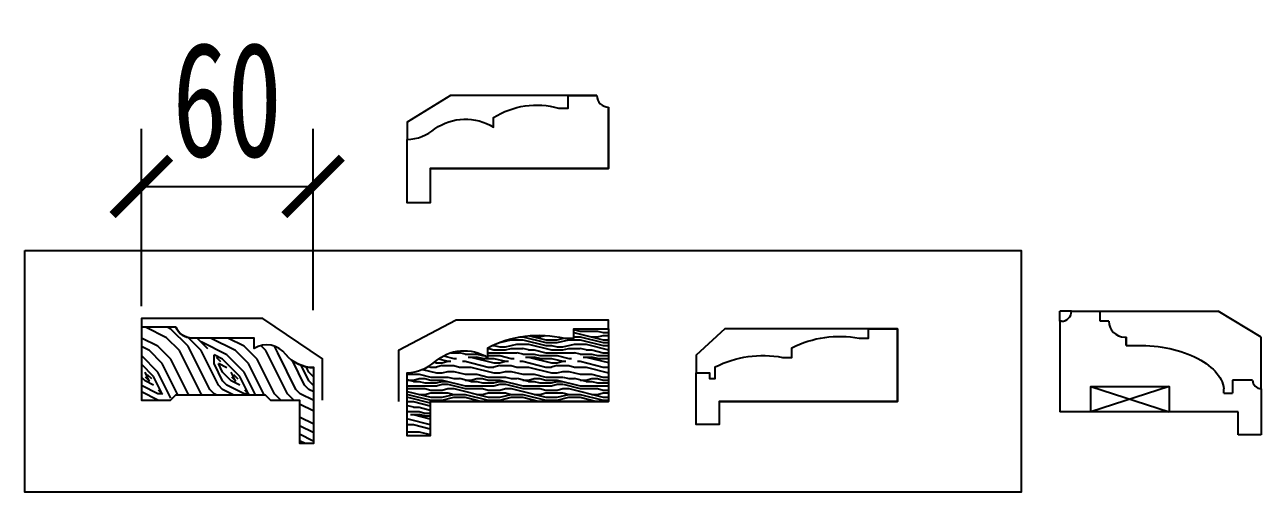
# Model space of a CAD drawing. Header units: millimetres. Extents: x 51249 to 2766742, y -599687 to -1280.
# Drawn here: x 56385.6 to 56815.7, y -113390.1 to -113227.5 of the extents above; entities that cross this region are included whole.
import ezdxf

# ---------------------------------------------------------------- set-up
doc = ezdxf.new("R2010")
doc.units = ezdxf.units.MM
doc.header["$LTSCALE"] = 10
doc.header["$PDMODE"] = 3
for name, color, linetype in [('0-bh(填充)', 251, 'Continuous'), ('02', 3, 'Continuous'), ('05', 8, 'Continuous'), ('E-立面填充', 250, 'Continuous'), ('FF-门套', 2, 'Continuous'), ('IEL-HATCH', 250, 'Continuous'), ('PM-FURN', 7, 'Continuous'), ('PM-WALL', 2, 'Continuous'), ('W-Shape section line', 5, 'Continuous'), ('图层7', 1, 'Continuous'), ('完成面-石材', 55, 'Continuous')]:
    doc.layers.add(name, color=color, linetype=linetype)
doc.styles.add('DIM', font='SimSun.ttf', dxfattribs={"width": 0.7})
doc.dimstyles.new('20', dxfattribs={"dimscale": 20, "dimtxt": 2, "dimasz": 1, "dimexe": 1, "dimexo": 1, "dimgap": 0.5, "dimtad": 1, "dimdec": 0, "dimzin": 0, "dimdsep": 46, "dimtxsty": 'DIM', "dimblk": 'ARCHTICK', "dimcen": 0, "dimclrd": 5, "dimclre": 5, "dimclrt": 35, "dimadec": 0, "dimazin": 0, "dimtfac": 0.5, "dimtdec": 0, "dimtix": 1, "dimtmove": 2, "dimatfit": 2, "dimldrblk": 'A', "dimfxl": 0, "dimtolj": 1, "dimtzin": 0, "dimlwd": -1, "dimlwe": -1, "dimarcsym": 0})

# ---------------------------------------------------------------- blocks, each defined once
blk = doc.blocks.new('yuu')
at = {"layer": 'FF-门套', "ltscale": 5}
blk.add_lwpolyline([(1320052.71, -174733.52), (1320042.71, -174733.52), (1320042.71, -174738.19), (1320044.71, -174738.19), (1320044.71, -174740.19), (1320040.71, -174740.19, 0.167585), (1320037.39, -174763.52), (1320037.39, -174766.85), (1320034.06, -174766.85, 0.167585), (1320030.74, -174790.19), (1320030.74, -174793.52), (1320027.41, -174793.52), (1320027.41, -174803.52), (1320052.71, -174803.52), (1320052.71, -174741.52), (1320060.71, -174741.52), (1320060.71, -174733.52), (1320052.71, -174733.52)], format="xyb", close=True, dxfattribs=at)
at = {"layer": '完成面-石材'}
for points in [[(1320052.71, -174803.52), (1320027.41, -174803.52), (1320027.41, -174743.54), (1320036.64, -174733.52), (1320042.71, -174733.52)], [(1320052.71, -174741.52), (1320052.71, -174803.52)]]:
    blk.add_lwpolyline(points, dxfattribs=at)
blk = doc.blocks.new('_ArchTick')
at = {"color": 0, "linetype": 'ByBlock', "const_width": 0.15}
blk.add_lwpolyline([(-0.5, -0.5), (0.5, 0.5)], dxfattribs=at)
blk = doc.blocks.new('*D129')
at = {"layer": '0-bh(填充)', "color": 5, "ltscale": 0.15}
for p, q in [((56426.18, -113325.38), (56426.18, -113263.7)), ((56485.89, -113326.75), (56485.89, -113263.7)), ((56426.18, -113283.7), (56485.89, -113283.7))]:
    blk.add_line(p, q, dxfattribs=at)
at = {"layer": 'Defpoints', "color": 0, "ltscale": 0.15}
for p in [(56485.89, -113283.7), (56426.18, -113345.38), (56485.89, -113346.75)]:
    blk.add_point(p, dxfattribs=at)
at = {"layer": '0-bh(填充)', "color": 5, "ltscale": 0.15, "xscale": 20, "yscale": 20, "zscale": 20, "rotation": 180}
blk.add_blockref('_ArchTick', (56426.18, -113283.7), dxfattribs=at)
at = {"layer": '0-bh(填充)', "color": 5, "ltscale": 0.15, "xscale": 20, "yscale": 20, "zscale": 20}
blk.add_blockref('_ArchTick', (56485.89, -113283.7), dxfattribs=at)
at = {"layer": '0-bh(填充)', "color": 35, "ltscale": 0.15, "insert": (56456.03, -113253.7), "char_height": 40, "attachment_point": 5, "style": 'DIM'}
blk.add_mtext('\\A1;60', dxfattribs=at)
blk = doc.blocks.new('A')
for p, q in [((-1.435, 1.148), (-1.09, 1.437)), ((-1.09, 1.437), (0, 0)), ((-1.435, 1.148), (-0.369, 0)), ((-0.369, 0), (-2.127, 0)), ((-1.435, -1.148), (-0.369, 0)), ((-1.09, -1.437), (0, 0)), ((-1.435, -1.148), (-1.09, -1.437))]:
    blk.add_line(p, q)
for points in [[(-1.435, 1.148), (-1.09, 1.437), (-0.369, 0), (0, 0)], [(-1.435, -1.148), (-1.09, -1.437), (-0.369, 0), (0, 0)]]:
    blk.add_solid(points)

msp = doc.modelspace()

# ---------------------------------------------------------------- hatches: boundary and pattern name
at = {"layer": '05'}
h = msp.add_hatch(dxfattribs=at)
h.set_pattern_fill('木纹03', color=256, scale=15, angle=180, style=0)
h.set_pattern_definition([(180, (51573.427, -109845.858), (-30, 30), [1.5, -28.5]), (90, (51561.427, -109835.358), (30, 30), [3, -27]), (135, (51567.427, -109838.358), (-7e-15, 29.99971), [2.121, -6.363, 2.121, -4.242, 14.85, -12.75]), (135, (51574.927, -109847.358), (-7e-15, 30), [2.1213, -4.2426, 2.1213, -33.93]), (135, (51564.427, -109844.358), (-7e-15, 30), [2.1213, -40.3051]), (135, (51561.427, -109845.858), (-7e-15, 30), [2.1213, -40.3051]), (135, (51565.927, -109842.858), (-7e-15, 30), [2.1213, -40.3051]), (135, (51567.427, -109841.358), (-7e-15, 30), [4.2426, -38.1838]), (135, (51559.927, -109818.858), (-7e-15, 30), [4.2426, -38.1838]), (135, (51570.427, -109839.858), (-7e-15, 30), [8.4852, -33.9412]), (135, (51571.927, -109838.358), (-7e-15, 30), [8.4852, -33.9412]), (135, (51552.427, -109829.358), (-7e-15, 30), [8.4852, -33.9412]), (135, (51573.427, -109835.358), (-7e-15, 30), [6.36396, -36.06245]), (135, (51579.427, -109830.858), (-7e-15, 30), [6.36396, -36.06245]), (135, (51576.427, -109833.858), (-7e-15, 30), [6.36396, -36.06245]), (135, (51556.927, -109824.858), (-7e-15, 30), [10.6066, -31.8198]), (135, (51559.927, -109823.358), (-7e-15, 30), [10.6066, -31.8198]), (135, (51556.927, -109830.858), (-7e-15, 30), [14.84924, -27.57716]), (153.43495, (51570.427, -109842.858), (-30, 1e-08), [3.3541, -63.72794]), (153.43495, (51564.427, -109833.858), (-30, 1e-08), [3.3541, -63.72794]), (153.43495, (51565.927, -109836.858), (-30, 1e-08), [3.3541, -63.72794]), (153.43495, (51571.927, -109845.858), (-30, 1e-08), [6.7082, -60.37384]), (153.43495, (51565.927, -109832.358), (-30, 1e-08), [10.0623, -57.01973]), (153.43495, (51568.927, -109830.858), (-30, 1e-08), [13.41641, -53.66563]), (153.43495, (51571.927, -109829.358), (-30, 1e-08), [13.41641, -53.66563]), (153.43495, (51576.427, -109820.358), (-30, 1e-08), [13.41641, -53.66563]), (153.43495, (51576.427, -109823.358), (-30, 1e-08), [16.77051, -50.31153]), (153.43495, (51574.927, -109826.358), (-30, 1e-08), [16.77051, -50.31153]), (116.56505, (51564.427, -109838.358), (-2e-09, 30), [3.3541, -63.72794]), (116.56505, (51568.927, -109841.358), (-2e-09, 30), [3.3541, -63.72794]), (116.56505, (51573.427, -109845.858), (-2e-09, 30), [6.7082, -60.37384]), (116.56505, (51564.427, -109841.358), (-2e-09, 30), [6.7082, -60.37384]), (116.56505, (51576.427, -109847.358), (-2e-09, 30), [10.0623, -57.01973]), (116.56505, (51579.427, -109847.358), (-2e-09, 30), [13.41641, -53.66563]), (116.56505, (51552.427, -109845.858), (-2e-09, 30), [13.41641, -53.66563]), (116.56505, (51562.927, -109842.858), (-2e-09, 30), [13.41641, -53.66563]), (116.56505, (51556.927, -109845.858), (-2e-09, 30), [16.77051, -50.31153]), (116.56505, (51559.927, -109844.358), (-2e-09, 30), [16.77051, -50.31153])])
edge = h.paths.add_edge_path()
edge.add_line((56443.83, -113336.46), (56465.42, -113336.46))
edge.add_line((56465.42, -113336.46), (56465.42, -113340.06))
edge.add_arc((56469.76, -113347.02), 8.2, 36.1192, 121.9353, ccw=False)
edge.add_arc((56486.18, -113333.96), 12.79, -139.9842, -90)
edge.add_line((56486.18, -113346.75), (56486.18, -113358.08))
edge.add_line((56486.18, -113358.08), (56486.18, -113373.08))
edge.add_line((56486.18, -113373.08), (56481.18, -113373.08))
edge.add_line((56481.18, -113373.08), (56481.18, -113358.08))
edge.add_line((56481.18, -113358.08), (56471.08, -113358.08))
edge.add_line((56471.08, -113358.08), (56469.19, -113356.19))
edge.add_line((56469.19, -113356.19), (56438.17, -113356.19))
edge.add_line((56438.17, -113356.19), (56436.28, -113358.08))
edge.add_line((56436.28, -113358.08), (56426.18, -113358.08))
edge.add_line((56426.18, -113358.08), (56426.18, -113332.69))
edge.add_line((56426.18, -113332.69), (56438.17, -113332.69))
edge.add_arc((56443.83, -113330.33), 6.13, -157.3801, -90)
at = {"layer": 'E-立面填充', "ltscale": 0.15}
h = msp.add_hatch(dxfattribs=at)
h.set_pattern_fill('PANEL', color=256, scale=20, style=0, pattern_type=2)
h.set_pattern_definition([(0, (180876.796, -128146.58), (0, 20), [4, -6, 2, -8]), (0, (180890.796, -128146.08), (0, 20), [4, -16]), (0, (180888.796, -128145.08), (0, 20), [2, -18]), (0, (180877.796, -128144.58), (0, 20), [1, -14, 1, -4]), (0, (180884.796, -128143.58), (0, 20), [4, -6, 1, -9]), (0, (180879.796, -128143.08), (0, 20), [3, -17]), (0, (180884.796, -128142.58), (0, 20), [6, -14]), (0, (180878.796, -128142.08), (0, 20), [4, -16]), (0, (180886.796, -128141.58), (0, 20), [10, -10]), (0, (180880.796, -128140.58), (0, 20), [2, -6, 4, -8]), (0, (180894.796, -128140.08), (0, 20), [4, -16]), (0, (180890.796, -128139.58), (0, 20), [2, -18]), (0, (180886.796, -128139.08), (0, 20), [2, -18]), (0, (180876.796, -128138.58), (0, 20), [4, -16]), (0, (180886.796, -128138.08), (0, 20), [4, -16]), (0, (180886.796, -128137.08), (0, 20), [4, -4, 4, -8]), (0, (180882.796, -128136.08), (0, 20), [2, -10, 4, -4]), (0, (180886.796, -128135.58), (0, 20), [6, -14]), (0, (180886.796, -128134.58), (0, 20), [4, -16]), (0, (180878.796, -128134.08), (0, 20), [6, -8, 2, -4]), (0, (180878.796, -128133.08), (0, 20), [10, -10]), (0, (180890.796, -128132.58), (0, 20), [2, -18]), (0, (180884.796, -128132.08), (0, 20), [4, -16]), (0, (180880.796, -128131.58), (0, 20), [2, -8, 2, -8]), (0, (180878.796, -128131.08), (0, 20), [2, -6, 4, -8]), (0, (180882.796, -128130.58), (0, 20), [2, -10, 2, -6]), (0, (180886.796, -128130.08), (0, 20), [6, -14]), (0, (180878.796, -128129.08), (0, 20), [4, -16]), (0, (180888.796, -128128.58), (0, 20), [2, -18]), (0, (180892.796, -128128.08), (0, 20), [2, -18]), (14.0362435, (180890.7965, -128145.0794), (20, -7e-10), [2.06, -80.4021105]), (14.0362435, (180892.7965, -128140.5794), (20, -7e-10), [2.06, -80.4021105]), (14.0362435, (180890.7965, -128128.5794), (20, -7e-10), [2.06, -80.4021105]), (14.0362435, (180884.7965, -128136.0794), (20, -7e-10), [2.06, -80.4021105]), (14.0362435, (180888.7965, -128133.0794), (20, -7e-10), [2.06, -80.4021105]), (14.0362435, (180890.7965, -128134.5794), (20, -7e-10), [2.06, -80.4021105]), (14.0362435, (180880.7965, -128131.0794), (20, -7e-10), [2.06, -80.4021105]), (14.0362435, (180888.7965, -128132.0794), (20, -7e-10), [2.06, -80.4021105]), (14.0362435, (180892.7965, -128139.5794), (20, -7e-10), [4.12, -78.3421105]), (14.0362435, (180890.7965, -128138.0794), (20, -7e-10), [4.12, -78.3421105]), (14.0362435, (180890.7965, -128137.0794), (20, -7e-10), [4.12, -78.3421105]), (165.9637565, (180884.7965, -128143.5794), (-20, -7e-10), [2.06, -4.12, 2.06, -74.2221105]), (165.9637565, (180880.7965, -128140.5794), (-20, -7e-10), [2.06, -80.4021105]), (165.9637565, (180880.7965, -128131.5794), (-20, -7e-10), [4.12, -78.3421105]), (194.0362435, (180890.7965, -128146.0794), (-20, 7e-10), [2.06, -80.4021105]), (345.9637565, (180894.7965, -128146.0794), (20, 7e-10), [2.06, -80.4021105]), (345.9637565, (180888.7965, -128139.0794), (20, 7e-10), [2.06, -80.4021105]), (345.9637565, (180892.7965, -128135.5794), (20, 7e-10), [2.06, -80.4021105]), (345.9637565, (180884.7965, -128134.0794), (20, 7e-10), [2.06, -80.4021105]), (345.9637565, (180882.7965, -128131.5794), (20, 7e-10), [2.06, -80.4021105]), (345.9637565, (180884.7965, -128130.5794), (20, 7e-10), [2.06, -80.4021105]), (345.9637565, (180884.7965, -128134.0794), (20, 7e-10), [2.06, -80.4021105]), (345.9637565, (180890.7965, -128131.0794), (20, 7e-10), [8.24, -74.2221105]), (345.9637565, (180878.7965, -128144.5794), (20, 7e-10), [8.24, -74.2221105]), (345.9637565, (180880.7965, -128143.0794), (20, 7e-10), [8.24, -74.2221105]), (345.9637565, (180882.7965, -128142.0794), (20, 7e-10), [2.06, -4.12, 4.12, -72.1621105]), (345.9637565, (180882.7965, -128140.5794), (20, 7e-10), [4.12, -4.12, 4.12, -70.1021105]), (345.9637565, (180880.7965, -128138.5794), (20, 7e-10), [8.24, -74.2221105]), (345.9637565, (180878.7965, -128137.0794), (20, 7e-10), [8.24, -74.2221105]), (345.9637565, (180878.7965, -128136.0794), (20, 7e-10), [8.24, -74.2221105]), (345.9637565, (180892.7965, -128130.0794), (20, 7e-10), [2.06, -80.4021105]), (345.9637675, (180894.7965, -128128.0794), (20, 3.84e-06), [4.12, -78.3421105]), (345.9637675, (180882.7965, -128129.0794), (20, 3.84e-06), [4.12, -78.3421105]), (345.9637575, (180880.7965, -128146.5794), (20, 3.5e-07), [8.24, -74.2221105]), (345.9637575, (180892.7965, -128132.5794), (20, 3.5e-07), [6.18, -76.2821105]), (345.9637575, (180894.7965, -128134.0794), (20, 3.5e-07), [12.36, -70.1021105])])
h.paths.add_polyline_path([(56588.62, -113333.22), (56576.62, -113333.22), (56576.62, -113336.55), (56573.29, -113336.55, 0.180635), (56546.62, -113339.87), (56546.62, -113343.2, 0.333169), (56528.26, -113344.75, -0.167877), (56518.62, -113348.52), (56518.62, -113358.52), (56518.62, -113370.52), (56526.62, -113370.52), (56526.62, -113358.52), (56588.62, -113358.52)])

# ---------------------------------------------------------------- linework, layer by layer
at = {"color": 2}
for p, q in [((56749.65, -113327.11), (56759.65, -113327.11)), ((56759.65, -113330.61), (56759.65, -113327.11)), ((56745.65, -113330.57), (56745.65, -113362.11)), ((56762.65, -113330.61), (56759.65, -113330.61)), ((56768.15, -113336.11), (56768.65, -113336.11)), ((56768.65, -113339.11), (56768.65, -113336.08)), ((56768.65, -113336.11), (56768.65, -113339.11)), ((56768.65, -113339.11), (56771.65, -113339.11)), ((56771.65, -113339.09), (56771.65, -113339.11)), ((56805.65, -113351.11), (56805.65, -113355.68)), ((56812.65, -113351.11), (56805.65, -113351.11)), ((56802.65, -113355.68), (56802.65, -113354.11)), ((56802.65, -113355.68), (56805.65, -113355.68)), ((56815.65, -113354.11), (56815.65, -113370.11)), ((56807.65, -113362.11), (56745.65, -113362.11)), ((56807.65, -113370.11), (56807.65, -113362.11)), ((56815.65, -113370.11), (56807.65, -113370.11))]:
    msp.add_line(p, q, dxfattribs=at)
for points in [[(56518.62, -113277.42), (56518.62, -113267.42, 0.167877), (56528.26, -113263.65, -0.301395), (56548.62, -113263.1), (56548.62, -113259.77, -0.211954), (56571.28, -113256.45), (56574.61, -113256.45), (56574.61, -113252.12), (56584.61, -113252.12)], [(56486.18, -113358.08), (56486.18, -113346.75, -0.221622), (56476.38, -113342.19, 0.392195), (56465.42, -113340.06), (56465.42, -113336.46), (56443.83, -113336.46, -0.302776), (56438.17, -113332.69), (56426.18, -113332.69), (56426.18, -113358.08), (56436.28, -113358.08), (56438.17, -113356.19), (56469.19, -113356.19), (56471.08, -113358.08), (56481.18, -113358.08), (56481.18, -113373.08), (56486.18, -113373.08), (56486.18, -113358.08), (56485.87, -113358.08)], [(56518.62, -113358.52), (56518.62, -113348.52, 0.167877), (56528.26, -113344.75, -0.333169), (56546.62, -113343.2), (56546.62, -113339.87, -0.180635), (56573.29, -113336.55), (56576.62, -113336.55), (56576.62, -113333.22), (56588.62, -113333.22), (56588.62, -113358.52), (56526.62, -113358.52), (56526.62, -113370.52), (56518.62, -113370.52), (56518.62, -113358.52), (56518.62, -113348.52)]]:
    msp.add_lwpolyline(points, format="xyb", dxfattribs=at)
at = {"color": 8}
msp.add_lwpolyline([(56584.61, -113252.12), (56533.64, -113252.12), (56518.62, -113261.36), (56518.62, -113267.42)], dxfattribs=at)
at = {"color": 2}
for points in [[(56588.62, -113256.12), (56588.62, -113277.42), (56526.62, -113277.42), (56526.62, -113289.42), (56518.62, -113289.42), (56518.62, -113277.42), (56518.62, -113267.42)], [(56588.62, -113277.42), (56588.62, -113256.12)]]:
    msp.add_lwpolyline(points, dxfattribs=at)
for centre, radius, start, end in [((56588.52, -113252.21), 3.9, 178.579, 271.4212), ((56746.15, -113327.11), 3.5, 270, 0), ((56768.15, -113330.61), 5.5, 180, 270), ((56815.65, -113351.11), 3, 180, 270)]:
    msp.add_arc(centre, radius, start, end, dxfattribs=at)
at = {"color": 2, "extrusion": (0, 0, -1)}
msp.add_ellipse((56774.67, -113354.58), major_axis=(-28.05, 0.97), ratio=0.552156, start_param=1.429435, end_param=3.048932, dxfattribs=at)
at = {"layer": '0-bh(填充)', "color": 1, "ltscale": 0.15}
msp.add_lwpolyline([(56385.61, -113306.03), (56732.15, -113306.03), (56732.15, -113390.13), (56385.61, -113390.13)], close=True, dxfattribs=at)
at = {"layer": '02'}
for p, q in [((56438.17, -113356.19), (56436.28, -113358.08)), ((56438.17, -113356.19), (56469.19, -113356.19)), ((56471.08, -113358.08), (56469.19, -113356.19))]:
    msp.add_line(p, q, dxfattribs=at)
at = {"layer": '05'}
msp.add_lwpolyline([(56489.18, -113358.08), (56489.18, -113343.66), (56468.42, -113329.69), (56426.18, -113329.69), (56426.18, -113358.08)], dxfattribs=at)
at = {"layer": 'IEL-HATCH', "color": 8}
for p, q in [((56756.33, -113353.37), (56783.64, -113362.11)), ((56783.64, -113353.37), (56756.33, -113362.11))]:
    msp.add_line(p, q, dxfattribs=at)
msp.add_lwpolyline([(56783.64, -113362.11), (56756.33, -113362.11), (56756.33, -113353.37), (56783.64, -113353.37)], close=True, dxfattribs=at)
at = {"layer": 'PM-FURN', "color": 8}
for points in [[(56489.18, -113358.08), (56489.18, -113343.66), (56468.42, -113329.69), (56426.18, -113329.69), (56426.18, -113332.69)], [(56588.62, -113333.22), (56588.62, -113330.22), (56535.62, -113330.22), (56515.62, -113340.78), (56515.62, -113358.52)]]:
    msp.add_lwpolyline(points, dxfattribs=at)
at = {"layer": 'PM-WALL', "linetype": 'ByBlock'}
for p, q in [((56438.17, -113332.69), (56426.18, -113332.69)), ((56465.42, -113336.46), (56443.83, -113336.46)), ((56465.42, -113340.06), (56465.42, -113336.46)), ((56486.18, -113358.08), (56486.18, -113346.75))]:
    msp.add_line(p, q, dxfattribs=at)
for centre, radius, start, end in [((56443.83, -113330.33), 6.13, 202.6199, 270), ((56469.76, -113347.02), 8.2, 36.1192, 121.9353), ((56486.18, -113333.96), 12.79, 220.0158, 270)]:
    msp.add_arc(centre, radius, start, end, dxfattribs=at)
at = {"layer": 'W-Shape section line', "color": 8}
for p, q in [((56745.65, -113330.61), (56745.65, -113327.11)), ((56749.65, -113327.11), (56745.65, -113327.11)), ((56749.65, -113327.11), (56745.65, -113327.11)), ((56745.65, -113330.61), (56745.65, -113327.11)), ((56759.65, -113327.11), (56800.65, -113327.11)), ((56815.65, -113336.11), (56800.65, -113327.11)), ((56815.65, -113354.11), (56815.65, -113336.11))]:
    msp.add_line(p, q, dxfattribs=at)
at = {"layer": 'W-Shape section line'}
msp.add_line((56746.15, -113330.61), (56745.65, -113330.61), dxfattribs=at)
at = {"layer": '完成面-石材'}
for points in [[(56526.62, -113277.42), (56588.62, -113277.42)], [(56526.62, -113358.52), (56588.62, -113358.52)]]:
    msp.add_lwpolyline(points, dxfattribs=at)

# ---------------------------------------------------------------- block references
at = {"layer": '图层7', "xscale": -1, "rotation": 90}
msp.add_blockref('yuu', (-118114.42, 1206694.19), dxfattribs=at)

# ---------------------------------------------------------------- dimensions: what is measured, and where the dimension line sits
at = {"layer": '0-bh(填充)', "color": 1, "ltscale": 0.15}
dim = msp.add_linear_dim(base=(56485.89, -113283.7), p1=(56426.18, -113345.38), p2=(56485.89, -113346.75), dimstyle='20', dxfattribs=at)
dim.commit()
dim.dimension.update_dxf_attribs({"geometry": '*D129', "text_midpoint": (56456.03, -113253.7)})

doc.saveas('drawing.dxf')
